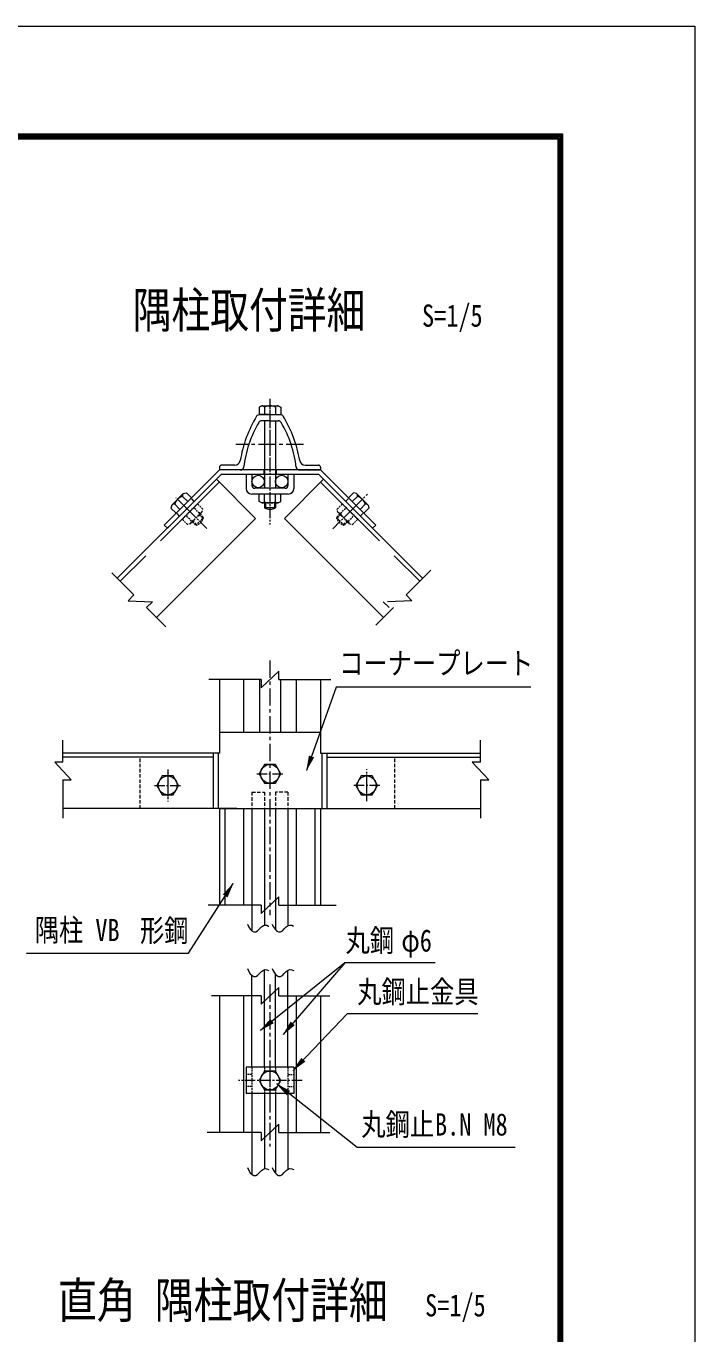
# Model space of a CAD drawing. Units: millimetres, scale not verified, with parts at other scales. Extents: x -4455 to 4455, y -3150 to 3150.
# Drawn here: x 3007 to 4455, y 317 to 3150 of the extents above; entities that cross this region are included whole.
import ezdxf
from ezdxf.enums import TextEntityAlignment as Align

# ---------------------------------------------------------------- set-up
doc = ezdxf.new("R2010")
doc.units = ezdxf.units.MM
doc.header["$LTSCALE"] = 30
for name, pattern in [('DASHED', [7.5, 6, -1.5]), ('USER1', [2, 1.25, -0.25, 0.25, -0.25]), ('USER2', [0.1875, 0.125, -0.0625]), ('USER4', [1.125, 0.75, -0.125, 0.125, -0.125]), ('USER5', [0.375, 0.25, -0.125])]:
    doc.linetypes.add(name, pattern=pattern)
for name, color, linetype, lineweight in [('0-0_D-STR-TXT', 3, 'Continuous', 13), ('0-1_D-STR2', 2, 'Continuous', 13), ('0-2_D-STR1', 1, 'Continuous', 18), ('0-3_D-STR-DIM', 1, 'Continuous', 18), ('0-4_D-BMK', 2, 'USER4', 13), ('0-6_D-STR3', 3, 'Continuous', 13), ('0-C_7詳細', 3, 'Continuous', 18), ('0-D_5寸法', 3, 'Continuous', 18), ('1-0_9断面', 7, 'Continuous', 9), ('1-1_D-TTL', 7, 'Continuous', 9)]:
    doc.layers.add(name, color=color, linetype=linetype, lineweight=lineweight)
doc.layers.add('0-8_D-TTL-TXT', color=7, linetype='Continuous')
doc.styles.add('ＭＳ ゴシック', font='')
doc.styles.get('ＭＳ ゴシック').set_extended_font_data('MS Gothic')

msp = doc.modelspace()

# ---------------------------------------------------------------- linework, layer by layer
at = {"layer": '0-0_D-STR-TXT'}
for points in [[(4099.96, 1717.74), (3678.62, 1717.74), (3614.06, 1537.41)], [(3007.44, 1141.48), (3358.53, 1141.48), (3455.34, 1292.67)], [(3892.98, 1120.96), (3697.42, 1120.96), (3514.3, 974.42)], [(3984.83, 1009.92), (3702.28, 1009.92), (3584.97, 887.64)], [(4066.09, 720.26), (3723.77, 720.26), (3549.75, 858.32)]]:
    msp.add_lwpolyline(points, dxfattribs=at)
for points in [[(3613.29, 1535.25), (3619.28, 1569.75), (3630.56, 1565.71)], [(3456.58, 1294.61), (3443.02, 1262.32), (3432.93, 1268.78)], [(3512.5, 972.98), (3535.69, 999.21), (3543.18, 989.86)], [(3583.38, 885.98), (3602.94, 915.03), (3611.59, 906.73)], [(3547.95, 859.75), (3578.7, 843), (3571.25, 833.62)]]:
    msp.add_solid(points, dxfattribs=at)
at = {"layer": '0-1_D-STR2', "color": 3, "linetype": 'USER5'}
for p, q in [((3496.04, 1490.58), (3496.04, 1455.24)), ((3496.04, 1490.58), (3523.04, 1490.58)), ((3523.04, 1490.58), (3523.04, 1455.24)), ((3573.94, 1490.58), (3546.94, 1490.58)), ((3546.94, 1490.58), (3546.94, 1455.24)), ((3573.94, 1490.58), (3573.94, 1455.24))]:
    msp.add_line(p, q, dxfattribs=at)
at = {"layer": '0-1_D-STR2', "color": 7, "lineweight": 9}
for p, q in [((3496.04, 1455.24), (3496.04, 1189.69)), ((3523.04, 1455.24), (3523.04, 1202.07)), ((3546.94, 1455.24), (3546.94, 1192.46)), ((3573.94, 1455.24), (3573.94, 1201.07)), ((3523.04, 894.32), (3523.04, 1105.64)), ((3496.04, 894.32), (3496.04, 1093.26)), ((3546.94, 894.32), (3546.94, 1096.03)), ((3573.94, 894.32), (3573.94, 1104.64)), ((3496.04, 837.32), (3496.04, 662.01)), ((3523.04, 837.32), (3523.04, 674.39)), ((3546.94, 837.32), (3546.94, 664.78)), ((3573.94, 837.32), (3573.94, 673.39))]:
    msp.add_line(p, q, dxfattribs=at)
at = {"layer": '0-1_D-STR2', "color": 7, "linetype": 'USER4', "lineweight": 9}
msp.add_line((3604.53, 865.82), (3467.19, 865.82), dxfattribs=at)
at = {"layer": '0-1_D-STR2', "color": 7, "lineweight": 9}
for centre in [(3509.54, 2163.59), (3560.44, 2163.59)]:
    msp.add_circle(centre, 13.5, dxfattribs=at)
at = {"layer": '0-2_D-STR1', "linetype": 'DASHED'}
for p, q in [((3425.22, 2161.99), (3210.71, 1947.48)), ((3644.76, 2161.99), (3859.27, 1947.48))]:
    msp.add_line(p, q, dxfattribs=at)
at = {"layer": '0-2_D-STR1'}
for p, q in [((3503.71, 2083.51), (3418.86, 2168.36)), ((3566.27, 2083.51), (3651.12, 2168.36)), ((3640.51, 2178.97), (3865.63, 1953.85)), ((3503.71, 2083.51), (3289.2, 1868.99)), ((3566.27, 2083.51), (3780.78, 1868.99)), ((3425.49, 1734.44), (3425.49, 1575.24)), ((3477.99, 1734.44), (3477.99, 1620.24)), ((3512.49, 1734.44), (3512.49, 1620.24)), ((3512.52, 1734.44), (3512.52, 1620.24)), ((3557.49, 1734.44), (3557.49, 1620.24)), ((3557.52, 1734.44), (3557.52, 1620.24)), ((3591.99, 1734.44), (3591.99, 1620.24)), ((3644.49, 1734.44), (3644.49, 1575.24)), ((3425.49, 1575.24), (3086.74, 1575.24)), ((3411.88, 1566.24), (3086.74, 1566.24)), ((3644.49, 1575.24), (3991.09, 1575.24)), ((3658.1, 1566.24), (3988.84, 1566.24)), ((3462.9, 1455.24), (3086.74, 1455.24)), ((3425.49, 1455.24), (3425.49, 1245.58)), ((3437.49, 1455.24), (3437.49, 1245.58)), ((3477.99, 1455.24), (3477.99, 1245.58)), ((3591.99, 1455.24), (3591.99, 1245.58)), ((3609.33, 1455.24), (3991.09, 1455.24)), ((3632.49, 1455.24), (3632.49, 1245.58)), ((3644.49, 1455.24), (3644.49, 1245.58)), ((3425.49, 1049.5), (3425.49, 753.37)), ((3477.99, 1049.5), (3477.99, 753.37)), ((3591.99, 1049.5), (3591.99, 753.37)), ((3644.49, 1049.5), (3644.49, 753.37))]:
    msp.add_line(p, q, dxfattribs=at)
at = {"layer": '0-3_D-STR-DIM', "color": 4, "lineweight": 13}
for p, q in [((3240.4, 1917.79), (3192.54, 1965.66)), ((3829.58, 1917.79), (3883.01, 1971.23)), ((3240.4, 1917.79), (3227.67, 1905.07)), ((3227.67, 1905.07), (3280.54, 1903.11)), ((3267.82, 1890.38), (3280.54, 1903.11)), ((3793.16, 1890.38), (3780.44, 1903.11)), ((3842.31, 1905.07), (3789.44, 1903.11)), ((3829.58, 1917.79), (3842.31, 1905.07)), ((3267.82, 1890.38), (3309.66, 1848.53)), ((3802.16, 1890.38), (3764.01, 1852.23)), ((3515.6, 1734.44), (3402.56, 1734.44)), ((3515.6, 1716.44), (3554.38, 1752.44)), ((3515.6, 1734.44), (3515.6, 1716.44)), ((3554.38, 1734.44), (3554.38, 1752.44)), ((3554.38, 1734.44), (3667.15, 1734.44)), ((3515.6, 1227.58), (3554.38, 1263.58)), ((3554.38, 1245.58), (3554.38, 1263.58)), ((3515.6, 1245.58), (3401.16, 1245.58)), ((3515.6, 1245.58), (3515.6, 1227.58)), ((3554.38, 1245.58), (3678.41, 1245.58)), ((3515.6, 1049.5), (3408.41, 1049.5)), ((3515.6, 1031.5), (3554.38, 1067.5)), ((3515.6, 1049.5), (3515.6, 1031.5)), ((3554.38, 1049.5), (3554.38, 1067.5)), ((3554.38, 1049.5), (3664.57, 1049.5)), ((3515.6, 735.37), (3554.38, 771.37)), ((3554.38, 753.37), (3554.38, 771.37)), ((3515.6, 753.37), (3399.2, 753.37)), ((3515.6, 753.37), (3515.6, 735.37)), ((3554.38, 753.37), (3664.57, 753.37))]:
    msp.add_line(p, q, dxfattribs=at)
for points in [[(3486.45, 1204.67), (3488.71, 1199.54), (3492.39, 1193.51), (3496.19, 1189.54), (3500.09, 1187.61), (3504.12, 1187.72), (3508.26, 1189.88), (3512.51, 1194.09), (3516.74, 1198.52), (3520.81, 1201.36), (3524.72, 1202.61), (3528.48, 1202.26), (3532.08, 1200.31), (3532.45, 1199.93)], [(3539.99, 1204.67), (3542.26, 1199.54), (3545.94, 1193.51), (3549.73, 1189.54), (3553.64, 1187.61), (3557.66, 1187.72), (3561.8, 1189.88), (3566.05, 1194.09), (3570.28, 1198.52), (3574.35, 1201.36), (3578.27, 1202.61), (3582.02, 1202.26), (3585.62, 1200.31), (3585.99, 1199.93)], [(3486.45, 1108.24), (3488.71, 1103.11), (3492.39, 1097.09), (3496.19, 1093.11), (3500.09, 1091.18), (3504.12, 1091.29), (3508.26, 1093.45), (3512.51, 1097.66), (3516.74, 1102.09), (3520.81, 1104.93), (3524.72, 1106.18), (3528.48, 1105.83), (3532.08, 1103.88), (3532.45, 1103.5)], [(3539.99, 1108.24), (3542.26, 1103.11), (3545.94, 1097.09), (3549.73, 1093.11), (3553.64, 1091.18), (3557.66, 1091.29), (3561.8, 1093.45), (3566.05, 1097.66), (3570.28, 1102.09), (3574.35, 1104.93), (3578.27, 1106.18), (3582.02, 1105.83), (3585.62, 1103.88), (3585.99, 1103.5)], [(3486.45, 676.99), (3488.71, 671.86), (3492.39, 665.83), (3496.19, 661.86), (3500.09, 659.93), (3504.12, 660.04), (3508.26, 662.2), (3512.51, 666.41), (3516.74, 670.84), (3520.81, 673.68), (3524.72, 674.92), (3528.48, 674.58), (3532.08, 672.63), (3532.45, 672.25)], [(3539.99, 676.99), (3542.26, 671.86), (3545.94, 665.83), (3549.73, 661.86), (3553.64, 659.93), (3557.66, 660.04), (3561.8, 662.2), (3566.05, 666.41), (3570.28, 670.84), (3574.35, 673.68), (3578.27, 674.92), (3582.02, 674.58), (3585.62, 672.63), (3585.99, 672.25)]]:
    msp.add_lwpolyline(points, dxfattribs=at)
at = {"layer": '0-4_D-BMK'}
for p, q in [((3534.99, 2343), (3534.99, 2070.8)), ((3398.43, 2061.51), (3331.78, 2128.16)), ((3671.45, 2061.41), (3746.43, 2136.39)), ((3313.51, 1539.43), (3313.51, 1470.04)), ((3506.43, 1530.24), (3563.55, 1530.24)), ((3744.47, 1471.05), (3744.47, 1540.44)), ((3284.95, 1505.24), (3342.07, 1505.24)), ((3313.51, 1529.2), (3313.51, 1481.37)), ((3773.03, 1505.24), (3715.91, 1505.24))]:
    msp.add_line(p, q, dxfattribs=at)
at = {"layer": '0-4_D-BMK', "linetype": 'USER1'}
for p, q in [((3534.99, 2318.59), (3534.99, 2183.9)), ((3607.53, 2244.07), (3460.81, 2244.07)), ((3534.99, 1775.45), (3534.99, 1223.98)), ((3534.99, 1073.83), (3534.99, 722.57))]:
    msp.add_line(p, q, dxfattribs=at)
at = {"layer": '0-6_D-STR3'}
for p, q in [((3517.35, 2327.77), (3511.47, 2324.37)), ((3511.47, 2324.37), (3511.47, 2308.57)), ((3517.35, 2327.77), (3552.63, 2327.77)), ((3522.99, 2324.37), (3522.99, 2308.57)), ((3546.99, 2324.37), (3546.99, 2308.57)), ((3552.63, 2327.77), (3558.51, 2324.37)), ((3558.51, 2324.37), (3558.51, 2308.57)), ((3511.47, 2308.57), (3558.51, 2308.57)), ((3522.99, 2295.07), (3522.99, 2148.97)), ((3546.99, 2295.07), (3546.99, 2148.97)), ((3425.49, 2188.57), (3306.01, 2069.08)), ((3644.49, 2188.57), (3425.49, 2188.57)), ((3644.49, 2188.57), (3763.97, 2069.08)), ((3429.47, 2178.97), (3204.35, 1953.85)), ((3429.47, 2178.97), (3312.79, 2062.29)), ((3640.51, 2178.97), (3429.47, 2178.97)), ((3483.39, 2178.97), (3483.39, 2148.37)), ((3495.99, 2178.97), (3495.99, 2154.97)), ((3573.99, 2178.97), (3573.99, 2154.97)), ((3586.59, 2178.97), (3586.59, 2148.37)), ((3347.33, 2137.56), (3322.38, 2112.61)), ((3365.06, 2128.14), (3331.8, 2094.88)), ((3345.74, 2131.17), (3356.92, 2119.99)), ((3347.33, 2137.56), (3353.89, 2139.31)), ((3353.89, 2139.31), (3365.06, 2128.14)), ((3574.59, 2136.37), (3495.39, 2136.37)), ((3567.99, 2148.97), (3501.99, 2148.97)), ((3558.51, 2136.37), (3511.47, 2136.37)), ((3511.47, 2120.49), (3511.47, 2136.37)), ((3522.99, 2119.22), (3522.99, 2136.37)), ((3546.99, 2119.22), (3546.99, 2136.37)), ((3558.51, 2120.49), (3558.51, 2136.37)), ((3716.09, 2139.31), (3704.92, 2128.14)), ((3704.92, 2128.14), (3738.18, 2094.88)), ((3724.24, 2131.17), (3713.06, 2119.99)), ((3722.65, 2137.56), (3716.09, 2139.31)), ((3722.65, 2137.56), (3747.6, 2112.61)), ((3322.38, 2112.61), (3320.62, 2106.05)), ((3320.62, 2106.05), (3331.8, 2094.88)), ((3328.77, 2114.2), (3339.95, 2103.02)), ((3517.23, 2117.17), (3511.47, 2120.49)), ((3552.75, 2117.17), (3517.23, 2117.17)), ((3522.99, 2117.17), (3522.99, 2106.51)), ((3546.99, 2106.51), (3522.99, 2106.51)), ((3546.99, 2117.17), (3546.99, 2106.51)), ((3552.75, 2117.17), (3558.51, 2120.49)), ((3741.21, 2114.2), (3730.03, 2103.02)), ((3749.36, 2106.05), (3738.18, 2094.88)), ((3747.6, 2112.61), (3749.36, 2106.05)), ((3312.79, 2062.29), (3306.01, 2069.08)), ((3757.19, 2062.29), (3763.97, 2069.08)), ((3425.49, 1620.24), (3644.49, 1620.24)), ((3425.49, 1455.24), (3644.49, 1455.24)), ((3586.59, 894.32), (3483.39, 894.32)), ((3483.39, 894.32), (3483.39, 837.32)), ((3586.59, 894.32), (3586.59, 837.32)), ((3586.59, 837.32), (3483.39, 837.32))]:
    msp.add_line(p, q, dxfattribs=at)
at = {"layer": '0-6_D-STR3', "linetype": 'USER1'}
for p, q in [((3372.95, 2086.99), (3331.78, 2128.16)), ((3697.03, 2086.99), (3738.2, 2128.16)), ((3697.03, 2086.99), (3738.2, 2128.16)), ((3744.47, 1481.28), (3744.47, 1529.11))]:
    msp.add_line(p, q, dxfattribs=at)
at = {"layer": '0-6_D-STR3', "linetype": 'USER5'}
for p, q in [((3371.13, 2120.63), (3364.34, 2127.42)), ((3371.13, 2120.63), (3364.34, 2127.42)), ((3698.85, 2120.63), (3705.64, 2127.42)), ((3698.85, 2120.63), (3705.64, 2127.42)), ((3339.31, 2088.81), (3332.52, 2095.6)), ((3339.31, 2088.81), (3332.52, 2095.6)), ((3730.67, 2088.81), (3737.46, 2095.6)), ((3730.67, 2088.81), (3737.46, 2095.6))]:
    msp.add_line(p, q, dxfattribs=at)
at = {"layer": '0-6_D-STR3', "color": 1, "linetype": 'USER2'}
for p, q in [((3344.95, 2081.72), (3378.22, 2114.99)), ((3362.6, 2072.22), (3387.72, 2097.34)), ((3382.19, 2094.72), (3370.07, 2106.84)), ((3389.44, 2103.76), (3378.22, 2114.99)), ((3387.72, 2097.34), (3389.44, 2103.76)), ((3680.54, 2103.76), (3691.76, 2114.99)), ((3682.26, 2097.34), (3680.54, 2103.76)), ((3707.38, 2072.22), (3682.26, 2097.34)), ((3687.79, 2094.72), (3699.91, 2106.84)), ((3725.03, 2081.72), (3691.76, 2114.99)), ((3356.18, 2070.5), (3344.95, 2081.72)), ((3365.22, 2077.75), (3353.1, 2089.87)), ((3362.6, 2072.22), (3356.18, 2070.5)), ((3366.68, 2076.29), (3374.21, 2068.76)), ((3368.37, 2077.99), (3376.77, 2069.6)), ((3374.21, 2068.76), (3391.18, 2085.73)), ((3381.95, 2091.57), (3390.34, 2083.17)), ((3383.65, 2093.26), (3391.18, 2085.73)), ((3686.33, 2093.26), (3678.8, 2085.73)), ((3695.77, 2068.76), (3678.8, 2085.73)), ((3688.03, 2091.57), (3679.64, 2083.17)), ((3701.61, 2077.99), (3693.21, 2069.6)), ((3703.3, 2076.29), (3695.77, 2068.76)), ((3704.76, 2077.75), (3716.88, 2089.87)), ((3707.38, 2072.22), (3713.8, 2070.5)), ((3713.8, 2070.5), (3725.03, 2081.72)), ((3495.99, 878.57), (3483.39, 878.57)), ((3495.99, 894.32), (3495.99, 837.32)), ((3523.04, 894.32), (3523.04, 885.87)), ((3546.94, 894.32), (3546.94, 885.87)), ((3573.99, 894.32), (3573.99, 837.32)), ((3573.99, 878.57), (3586.59, 878.57)), ((3495.99, 853.07), (3483.39, 853.07)), ((3573.99, 853.07), (3586.59, 853.07)), ((3523.04, 845.78), (3523.04, 837.32)), ((3546.94, 845.78), (3546.94, 837.32))]:
    msp.add_line(p, q, dxfattribs=at)
at = {"layer": '0-6_D-STR3', "color": 1}
for p, q in [((3525.39, 2117.17), (3525.39, 2105.29)), ((3544.59, 2117.17), (3544.59, 2105.29))]:
    msp.add_line(p, q, dxfattribs=at)
at = {"layer": '0-6_D-STR3', "color": 1, "linetype": 'USER5'}
for p, q in [((3253.51, 1563.24), (3253.51, 1455.24)), ((3804.47, 1563.24), (3804.47, 1455.24))]:
    msp.add_line(p, q, dxfattribs=at)
at = {"layer": '0-6_D-STR3', "color": 1, "linetype": 'USER1'}
msp.add_line((3534.99, 903.96), (3534.99, 827.39), dxfattribs=at)
at = {"layer": '0-6_D-STR3'}
for points in [[(3558.51, 1530.24), (3546.75, 1550.61), (3523.23, 1550.61), (3511.47, 1530.24), (3523.23, 1509.87), (3546.75, 1509.87)], [(3337.03, 1505.24), (3325.27, 1525.61), (3301.75, 1525.61), (3289.99, 1505.24), (3301.75, 1484.87), (3325.27, 1484.87)], [(3720.95, 1505.24), (3732.71, 1484.87), (3756.23, 1484.87), (3767.99, 1505.24), (3756.23, 1525.61), (3732.71, 1525.61)], [(3558.51, 865.82), (3546.75, 886.19), (3523.23, 886.19), (3511.47, 865.82), (3523.23, 845.46), (3546.75, 845.46)]]:
    msp.add_lwpolyline(points, close=True, dxfattribs=at)
for centre in [(3534.99, 1530.24), (3313.51, 1505.24), (3744.47, 1505.24), (3534.99, 865.82)]:
    msp.add_circle(centre, 20.4, dxfattribs=at)
for centre, radius, start, end in [((3517.65, 2321.89), 5.88, 24.94299, 92.968), ((3534.99, 2304.86), 22.91, 58.40741, 121.59259), ((3552.33, 2321.89), 5.88, 87.032, 155.05701), ((3501.99, 2154.97), 6, 180, 270), ((3567.99, 2154.97), 6, 270, 0), ((3351.05, 2108.89), 22.91, 103.40741, 166.59259), ((3351.27, 2133.19), 5.88, 132.032, 200.05701), ((3495.39, 2148.37), 12, 180, 270), ((3574.59, 2148.37), 12, 270, 0), ((3718.71, 2133.19), 5.88, 339.94299, 47.968), ((3718.93, 2108.89), 22.91, 13.40741, 76.59259), ((3326.75, 2108.67), 5.88, 69.94299, 137.968), ((3517.23, 2126.25), 9.09, 270, 309.3382), ((3534.99, 2153.17), 36, 250.52878, 289.47122), ((3534.99, 2127.29), 24, 240, 300), ((3552.75, 2126.25), 9.09, 230.6618, 270), ((3743.23, 2108.67), 5.88, 42.032, 110.05701)]:
    msp.add_arc(centre, radius, start, end, dxfattribs=at)
at = {"layer": '0-6_D-STR3', "color": 1, "linetype": 'USER2'}
for centre, radius, start, end in [((3381.29, 2103.76), 9.09, 275.6618, 315), ((3688.69, 2103.76), 9.09, 225, 264.3382), ((3356.18, 2078.65), 9.09, 315, 354.3382), ((3349.7, 2110.23), 36, 295.52878, 334.47122), ((3368, 2091.94), 24, 285, 345), ((3701.98, 2091.94), 24, 195, 255), ((3720.28, 2110.23), 36, 205.52878, 244.47122), ((3713.8, 2078.65), 9.09, 185.6618, 225)]:
    msp.add_arc(centre, radius, start, end, dxfattribs=at)
at = {"layer": '0-C_7詳細', "color": 1, "linetype": 'USER5'}
for p, q in [((3521.49, 2188.57), (3521.49, 2178.97)), ((3548.49, 2188.57), (3548.49, 2178.97))]:
    msp.add_line(p, q, dxfattribs=at)
at = {"layer": '0-C_7詳細'}
for p, q in [((3495.99, 2178.97), (3483.39, 2178.97)), ((3586.59, 2178.97), (3573.99, 2178.97))]:
    msp.add_line(p, q, dxfattribs=at)
at = {"layer": '0-C_7詳細', "color": 7, "lineweight": 9}
for p, q in [((3425.49, 1620.24), (3425.49, 1575.24)), ((3644.49, 1620.24), (3644.49, 1575.24)), ((3411.88, 1575.24), (3411.88, 1455.24)), ((3422.49, 1575.24), (3422.49, 1455.24)), ((3647.49, 1575.24), (3647.49, 1455.24)), ((3658.1, 1575.24), (3658.1, 1455.24))]:
    msp.add_line(p, q, dxfattribs=at)
at = {"layer": '0-C_7詳細', "color": 4}
for p, q in [((3086.74, 1555.74), (3086.74, 1603.26)), ((3991.09, 1555.74), (3991.09, 1603.26)), ((3068.74, 1555.74), (3104.74, 1516.97)), ((3086.74, 1555.74), (3068.74, 1555.74)), ((3973.09, 1555.74), (4009.09, 1516.97)), ((3991.09, 1555.74), (3973.09, 1555.74)), ((3086.74, 1516.97), (3086.74, 1434.44)), ((3086.74, 1516.97), (3104.74, 1516.97)), ((3991.09, 1516.97), (3991.09, 1434.44)), ((3991.09, 1516.97), (4009.09, 1516.97))]:
    msp.add_line(p, q, dxfattribs=at)
at = {"layer": '0-D_5寸法'}
msp.add_line((3697.42, 1120.96), (3563.31, 965.1), dxfattribs=at)
msp.add_solid([(3561.81, 963.35), (3579.77, 993.41), (3588.86, 985.6)], dxfattribs=at)
at = {"layer": '1-0_9断面'}
for p, q in [((3534.99, 2308.57), (3512.49, 2308.57)), ((3534.99, 2295.07), (3517.19, 2295.07)), ((3534.99, 2308.57), (3557.49, 2308.57)), ((3534.99, 2295.07), (3552.79, 2295.07)), ((3425.49, 2194.57), (3425.49, 2188.57)), ((3470.72, 2188.57), (3425.49, 2188.57)), ((3458.72, 2199.07), (3429.99, 2199.07)), ((3599.26, 2188.57), (3644.49, 2188.57)), ((3611.26, 2199.07), (3639.99, 2199.07)), ((3644.49, 2194.57), (3644.49, 2188.57))]:
    msp.add_line(p, q, dxfattribs=at)
for centre, radius, start, end in [((3738.35, 2164.37), 271.5, 148.81495, 170.5186), ((3512.49, 2301.07), 7.5, 90, 148.81495), ((3517.19, 2287.57), 7.5, 90, 149.98767), ((3552.79, 2287.57), 7.5, 30.01233, 90), ((3557.49, 2301.07), 7.5, 31.18505, 90), ((3331.63, 2164.37), 271.5, 9.4814, 31.18505), ((3728.17, 2164), 252, 149.65378, 173.11487), ((3341.81, 2164), 252, 6.88513, 30.34622), ((3429.99, 2194.57), 4.5, 90, 180), ((3458.72, 2211.07), 12, 270, 350.5186), ((3470.72, 2196.07), 7.5, 270, 352.36249), ((3599.26, 2196.07), 7.5, 187.63751, 270), ((3611.26, 2211.07), 12, 189.4814, 270), ((3639.99, 2194.57), 4.5, 0, 90)]:
    msp.add_arc(centre, radius, start, end, dxfattribs=at)
at = {"layer": '1-1_D-TTL', "color": 2, "lineweight": 18}
msp.add_lwpolyline([(-4454.62, 3150.24), (4455.08, 3150.24), (4455.08, -3150.19), (-4454.62, -3150.19)], close=True, dxfattribs=at)
at = {"layer": '1-1_D-TTL'}
for points in [[(-4168.24, 2916.89), (4168.69, 2916.89), (4168.69, -2916.84), (-4168.24, -2916.84)], [(-4165.59, 2914.24), (4166.04, 2914.24), (4166.04, -2914.19), (-4165.59, -2914.19)], [(-4162.93, 2911.59), (4163.39, 2911.59), (4163.39, -2911.54), (-4162.93, -2911.54)], [(-4160.28, 2908.94), (4160.74, 2908.94), (4160.74, -2908.88), (-4160.28, -2908.88)], [(-4157.63, 2906.28), (4158.09, 2906.28), (4158.09, -2906.23), (-4157.63, -2906.23)]]:
    msp.add_lwpolyline(points, close=True, dxfattribs=at)

# ---------------------------------------------------------------- texts
at = {"layer": '0-0_D-STR-TXT', "style": 'ＭＳ ゴシック', "width": 0.8}
for s, p in [('コーナープレート', (3684.67, 1731.37)), ('隅柱 VB ', (3025.56, 1153.22)), ('形鋼', (3253.38, 1152.07)), ('丸鋼', (3698.67, 1130.52)), ('φ6', (3819.62, 1130.52)), ('丸鋼止金具', (3724, 1019.47)), ('丸鋼止', (3732.8, 732.04)), ('B.N M8', (3892.53, 732.04))]:
    msp.add_text(s, height=48.17, dxfattribs=at).set_placement(p, align=Align.BOTTOM_LEFT)
at = {"layer": '0-8_D-TTL-TXT', "style": 'ＭＳ ゴシック', "width": 0.8}
for s, p in [('隅柱取付詳細', (3237.58, 2473.34)), ('直角 隅柱取付詳細', (3075.98, 327.95))]:
    msp.add_text(s, height=76.98, dxfattribs=at).set_placement(p, align=Align.BOTTOM_LEFT)
at = {"layer": '0-8_D-TTL-TXT', "color": 3, "style": 'ＭＳ ゴシック', "width": 0.8}
for p in [(3864.35, 2484.54), (3871.02, 340.09)]:
    msp.add_text('S=1/5', height=48.17, dxfattribs=at).set_placement(p, align=Align.BOTTOM_LEFT)

doc.saveas('drawing.dxf')
